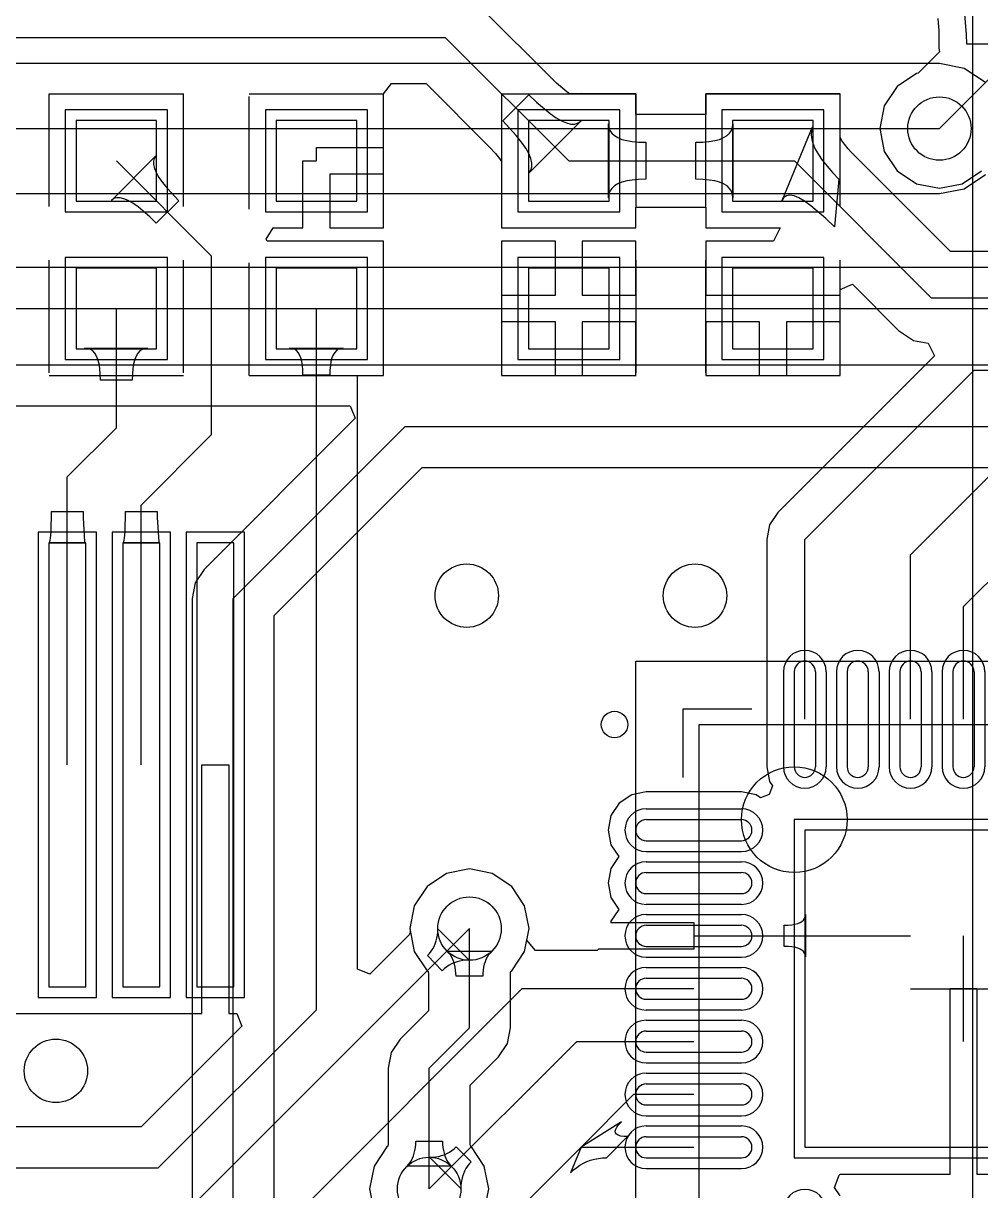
# Model space of a CAD drawing. Header units: millimetres. Extents: x 57.2 to 126.2, y 70.1 to 101.2.
# Drawn here: x 87.58 to 96.63, y 75.65 to 86.7 of the extents above; entities that cross this region are included whole.
import ezdxf

# ---------------------------------------------------------------- set-up
doc = ezdxf.new("R2010")
doc.units = ezdxf.units.MM
for name, color, linetype in [('BottomLayer', 5, 'Continuous'), ('BottomOverlay', 54, 'Continuous'), ('Mechanical13', 56, 'Continuous'), ('Mechanical15', 56, 'Continuous'), ('MultiLayer', 9, 'Continuous'), ('TopLayer', 1, 'Continuous'), ('TopOverlay', 2, 'Continuous'), ('TopPaste', 8, 'Continuous'), ('TopSolder', 216, 'Continuous')]:
    doc.layers.add(name, color=color, linetype=linetype)

# ---------------------------------------------------------------- blocks, each defined once
blk = doc.blocks.new('C0603_3')
at = {"layer": 'TopLayer'}
for p, q in [((-0.356, 0.559), (-0.356, -0.203)), ((0.406, 0.559), (-0.356, 0.559)), ((0.406, -0.203), (0.406, 0.559)), ((1.041, 0.559), (1.041, -0.203)), ((1.803, 0.559), (1.041, 0.559)), ((1.803, -0.203), (1.803, 0.559)), ((-0.356, -0.203), (0.406, -0.203)), ((1.041, -0.203), (1.803, -0.203))]:
    blk.add_line(p, q, dxfattribs=at)
at = {"layer": 'TopOverlay'}
for p, q in [((0.457, 0.813), (-0.61, 0.813)), ((-0.61, -0.457), (-0.61, 0.813)), ((2.032, 0.813), (0.965, 0.813)), ((2.057, -0.457), (2.057, 0.813)), ((0.457, -0.457), (-0.61, -0.457)), ((2.032, -0.457), (0.965, -0.457))]:
    blk.add_line(p, q, dxfattribs=at)
at = {"layer": 'TopPaste'}
for p, q in [((-0.356, 0.559), (-0.356, -0.203)), ((0.406, 0.559), (-0.356, 0.559)), ((0.406, -0.203), (0.406, 0.559)), ((1.041, 0.559), (1.041, -0.203)), ((1.803, 0.559), (1.041, 0.559)), ((1.803, -0.203), (1.803, 0.559)), ((-0.356, -0.203), (0.406, -0.203)), ((1.041, -0.203), (1.803, -0.203))]:
    blk.add_line(p, q, dxfattribs=at)
at = {"layer": 'TopSolder'}
for p, q in [((-0.457, 0.66), (-0.457, -0.305)), ((0.508, 0.66), (-0.457, 0.66)), ((0.508, -0.305), (0.508, 0.66)), ((0.94, 0.66), (0.94, -0.305)), ((1.905, 0.66), (0.94, 0.66)), ((1.905, -0.305), (1.905, 0.66)), ((-0.457, -0.305), (0.508, -0.305)), ((0.94, -0.305), (1.905, -0.305))]:
    blk.add_line(p, q, dxfattribs=at)
blk = doc.blocks.new('C0603_4')
at = {"layer": 'TopLayer'}
for p, q in [((-0.356, 0.559), (-0.356, -0.203)), ((0.406, 0.559), (-0.356, 0.559)), ((0.406, -0.203), (0.406, 0.559)), ((1.041, 0.559), (1.041, -0.203)), ((1.803, 0.559), (1.041, 0.559)), ((1.803, -0.203), (1.803, 0.559)), ((-0.356, -0.203), (0.406, -0.203)), ((1.041, -0.203), (1.803, -0.203))]:
    blk.add_line(p, q, dxfattribs=at)
at = {"layer": 'TopOverlay'}
for p, q in [((0.457, 0.813), (-0.61, 0.813)), ((-0.61, -0.457), (-0.61, 0.813)), ((2.032, 0.813), (0.965, 0.813)), ((2.057, -0.457), (2.057, 0.813)), ((0.457, -0.457), (-0.61, -0.457)), ((2.032, -0.457), (0.965, -0.457))]:
    blk.add_line(p, q, dxfattribs=at)
at = {"layer": 'TopPaste'}
for p, q in [((-0.356, 0.559), (-0.356, -0.203)), ((0.406, 0.559), (-0.356, 0.559)), ((0.406, -0.203), (0.406, 0.559)), ((1.041, 0.559), (1.041, -0.203)), ((1.803, 0.559), (1.041, 0.559)), ((1.803, -0.203), (1.803, 0.559)), ((-0.356, -0.203), (0.406, -0.203)), ((1.041, -0.203), (1.803, -0.203))]:
    blk.add_line(p, q, dxfattribs=at)
at = {"layer": 'TopSolder'}
for p, q in [((-0.457, 0.66), (-0.457, -0.305)), ((0.508, 0.66), (-0.457, 0.66)), ((0.508, -0.305), (0.508, 0.66)), ((0.94, 0.66), (0.94, -0.305)), ((1.905, 0.66), (0.94, 0.66)), ((1.905, -0.305), (1.905, 0.66)), ((-0.457, -0.305), (0.508, -0.305)), ((0.94, -0.305), (1.905, -0.305))]:
    blk.add_line(p, q, dxfattribs=at)
blk = doc.blocks.new('C0603_9')
at = {"layer": 'TopLayer'}
for p, q in [((-0.356, 0.559), (-0.356, -0.203)), ((0.406, 0.559), (-0.356, 0.559)), ((0.406, -0.203), (0.406, 0.559)), ((1.041, 0.559), (1.041, -0.203)), ((1.803, 0.559), (1.041, 0.559)), ((1.803, -0.203), (1.803, 0.559)), ((-0.356, -0.203), (0.406, -0.203)), ((1.041, -0.203), (1.803, -0.203))]:
    blk.add_line(p, q, dxfattribs=at)
at = {"layer": 'TopOverlay'}
for p, q in [((0.457, 0.813), (-0.61, 0.813)), ((-0.61, -0.457), (-0.61, 0.813)), ((2.032, 0.813), (0.965, 0.813)), ((2.057, -0.457), (2.057, 0.813)), ((0.457, -0.457), (-0.61, -0.457)), ((2.032, -0.457), (0.965, -0.457))]:
    blk.add_line(p, q, dxfattribs=at)
at = {"layer": 'TopPaste'}
for p, q in [((-0.356, 0.559), (-0.356, -0.203)), ((0.406, 0.559), (-0.356, 0.559)), ((0.406, -0.203), (0.406, 0.559)), ((1.041, 0.559), (1.041, -0.203)), ((1.803, 0.559), (1.041, 0.559)), ((1.803, -0.203), (1.803, 0.559)), ((-0.356, -0.203), (0.406, -0.203)), ((1.041, -0.203), (1.803, -0.203))]:
    blk.add_line(p, q, dxfattribs=at)
at = {"layer": 'TopSolder'}
for p, q in [((-0.457, 0.66), (-0.457, -0.305)), ((0.508, 0.66), (-0.457, 0.66)), ((0.508, -0.305), (0.508, 0.66)), ((0.94, 0.66), (0.94, -0.305)), ((1.905, 0.66), (0.94, 0.66)), ((1.905, -0.305), (1.905, 0.66)), ((-0.457, -0.305), (0.508, -0.305)), ((0.94, -0.305), (1.905, -0.305))]:
    blk.add_line(p, q, dxfattribs=at)
blk = doc.blocks.new('C0603_11')
at = {"layer": 'TopLayer'}
for p, q in [((-0.356, 0.559), (-0.356, -0.203)), ((0.406, 0.559), (-0.356, 0.559)), ((0.406, -0.203), (0.406, 0.559)), ((1.041, 0.559), (1.041, -0.203)), ((1.803, 0.559), (1.041, 0.559)), ((1.803, -0.203), (1.803, 0.559)), ((-0.356, -0.203), (0.406, -0.203)), ((1.041, -0.203), (1.803, -0.203))]:
    blk.add_line(p, q, dxfattribs=at)
at = {"layer": 'TopOverlay'}
for p, q in [((-0.61, 0.813), (0.457, 0.813)), ((-0.61, 0.813), (-0.61, -0.457)), ((0.965, 0.813), (2.032, 0.813)), ((2.057, 0.813), (2.057, -0.457)), ((-0.61, -0.457), (0.457, -0.457)), ((0.965, -0.457), (2.032, -0.457))]:
    blk.add_line(p, q, dxfattribs=at)
at = {"layer": 'TopPaste'}
for p, q in [((-0.356, 0.559), (-0.356, -0.203)), ((0.406, 0.559), (-0.356, 0.559)), ((0.406, -0.203), (0.406, 0.559)), ((1.041, 0.559), (1.041, -0.203)), ((1.803, 0.559), (1.041, 0.559)), ((1.803, -0.203), (1.803, 0.559)), ((-0.356, -0.203), (0.406, -0.203)), ((1.041, -0.203), (1.803, -0.203))]:
    blk.add_line(p, q, dxfattribs=at)
at = {"layer": 'TopSolder'}
for p, q in [((-0.457, 0.66), (-0.457, -0.305)), ((0.508, 0.66), (-0.457, 0.66)), ((0.508, -0.305), (0.508, 0.66)), ((0.94, 0.66), (0.94, -0.305)), ((1.905, 0.66), (0.94, 0.66)), ((1.905, -0.305), (1.905, 0.66)), ((-0.457, -0.305), (0.508, -0.305)), ((0.94, -0.305), (1.905, -0.305))]:
    blk.add_line(p, q, dxfattribs=at)
blk = doc.blocks.new('SSH1106_B_50')
at = {"layer": 'BottomOverlay'}
blk.add_line((2.762, -2.134), (2.762, -25.381), dxfattribs=at)
at = {"layer": 'TopLayer'}
for p, q in [((9.751, -5.23), (9.751, -9.43)), ((10.101, -5.23), (9.751, -5.23)), ((10.101, -9.43), (10.101, -5.23)), ((10.451, -5.23), (10.451, -9.43)), ((10.801, -5.23), (10.451, -5.23)), ((10.801, -9.43), (10.801, -5.23)), ((11.151, -5.23), (11.151, -9.43)), ((11.501, -5.23), (11.151, -5.23)), ((11.501, -9.43), (11.501, -5.23)), ((9.751, -9.43), (10.101, -9.43)), ((10.451, -9.43), (10.801, -9.43)), ((11.151, -9.43), (11.501, -9.43))]:
    blk.add_line(p, q, dxfattribs=at)
at = {"layer": 'TopPaste'}
for p, q in [((9.751, -5.23), (9.751, -9.43)), ((10.101, -5.23), (9.751, -5.23)), ((10.101, -9.43), (10.101, -5.23)), ((10.451, -5.23), (10.451, -9.43)), ((10.801, -5.23), (10.451, -5.23)), ((10.801, -9.43), (10.801, -5.23)), ((11.151, -5.23), (11.151, -9.43)), ((11.501, -5.23), (11.151, -5.23)), ((11.501, -9.43), (11.501, -5.23)), ((9.751, -9.43), (10.101, -9.43)), ((10.451, -9.43), (10.801, -9.43)), ((11.151, -9.43), (11.501, -9.43))]:
    blk.add_line(p, q, dxfattribs=at)
at = {"layer": 'TopSolder'}
for p, q in [((9.65, -5.128), (9.65, -9.531)), ((10.203, -5.128), (9.65, -5.128)), ((10.203, -9.531), (10.203, -5.128)), ((10.35, -5.128), (10.35, -9.531)), ((10.903, -5.128), (10.35, -5.128)), ((10.903, -9.531), (10.903, -5.128)), ((11.05, -5.128), (11.05, -9.531)), ((11.603, -5.128), (11.05, -5.128)), ((11.603, -9.531), (11.603, -5.128)), ((9.65, -9.531), (10.203, -9.531)), ((10.35, -9.531), (10.903, -9.531)), ((11.05, -9.531), (11.603, -9.531))]:
    blk.add_line(p, q, dxfattribs=at)
blk = doc.blocks.new('__2102_58')
at = {"layer": 'Mechanical13'}
for p, q in [((-2.5, 2.525), (2.5, 2.525)), ((-2.5, -2.475), (-2.5, 2.525)), ((2.5, -2.475), (2.5, 2.525)), ((-2.5, -2.475), (2.5, -2.475))]:
    blk.add_line(p, q, dxfattribs=at)
blk.add_circle((-1.6, 1.625), 0.5, dxfattribs=at)
at = {"layer": 'Mechanical15'}
for p, q in [((-3.1, 3.125), (3.1, 3.125)), ((-3.1, -3.075), (-3.1, 3.125)), ((3.1, -3.075), (3.1, 3.125)), ((0, -0.475), (0, 0.525)), ((-0.5, 0.025), (0.5, 0.025)), ((-3.1, -3.075), (3.1, -3.075))]:
    blk.add_line(p, q, dxfattribs=at)
at = {"layer": 'TopLayer'}
for p, q in [((-1.6, 3.025), (-1.6, 2.125)), ((-1.4, 3.025), (-1.4, 2.125)), ((-1.1, 3.025), (-1.1, 2.125)), ((-0.9, 3.025), (-0.9, 2.125)), ((-0.6, 3.025), (-0.6, 2.125)), ((-0.4, 3.025), (-0.4, 2.125)), ((-0.1, 3.025), (-0.1, 2.125)), ((0.1, 3.025), (0.1, 2.125)), ((0.4, 3.025), (0.4, 2.125)), ((0.6, 3.025), (0.6, 2.125)), ((0.9, 3.025), (0.9, 2.125)), ((1.1, 3.025), (1.1, 2.125)), ((1.4, 3.025), (1.4, 2.125)), ((1.6, 3.025), (1.6, 2.125)), ((-3, 1.625), (-2.1, 1.625)), ((2.1, 1.625), (3, 1.625)), ((-1.5, 1.525), (-1.5, -1.475)), ((1.5, 1.525), (-1.5, 1.525)), ((1.5, -1.475), (1.5, 1.525)), ((-3, 1.425), (-2.1, 1.425)), ((2.1, 1.425), (3, 1.425)), ((-3, 1.125), (-2.1, 1.125)), ((2.1, 1.125), (3, 1.125)), ((-3, 0.925), (-2.1, 0.925)), ((2.1, 0.925), (3, 0.925)), ((-3, 0.625), (-2.1, 0.625)), ((2.1, 0.625), (3, 0.625)), ((-3, 0.425), (-2.1, 0.425)), ((2.1, 0.425), (3, 0.425)), ((-3, 0.125), (-2.1, 0.125)), ((2.1, 0.125), (3, 0.125)), ((-3, -0.075), (-2.1, -0.075)), ((2.1, -0.075), (3, -0.075)), ((-3, -0.375), (-2.1, -0.375)), ((2.1, -0.375), (3, -0.375)), ((-3, -0.575), (-2.1, -0.575)), ((2.1, -0.575), (3, -0.575)), ((-3, -0.875), (-2.1, -0.875)), ((2.1, -0.875), (3, -0.875)), ((-3, -1.075), (-2.1, -1.075)), ((2.1, -1.075), (3, -1.075)), ((-3, -1.375), (-2.1, -1.375)), ((2.1, -1.375), (3, -1.375)), ((-1.5, -1.475), (1.5, -1.475)), ((-3, -1.575), (-2.1, -1.575)), ((2.1, -1.575), (3, -1.575)), ((-1.6, -2.075), (-1.6, -2.975)), ((-1.4, -2.075), (-1.4, -2.975))]:
    blk.add_line(p, q, dxfattribs=at)
for centre, start, end in [((-1.5, 3.025), 0, 180), ((-1, 3.025), 0, 180), ((-0.5, 3.025), 0, 180), ((0, 3.025), 0, 180), ((0.5, 3.025), 0, 180), ((1, 3.025), 0, 180), ((1.5, 3.025), 0, 180), ((-1.5, 2.125), 180, 0), ((-1, 2.125), 180, 0), ((-0.5, 2.125), 180, 0), ((0, 2.125), 180, 0), ((0.5, 2.125), 180, 0), ((1, 2.125), 180, 0), ((1.5, 2.125), 180, 0), ((-3, 1.525), 90, 270), ((-2.1, 1.525), 270, 90), ((2.1, 1.525), 90, 270), ((3, 1.525), 270, 90), ((-3, 1.025), 90, 270), ((-2.1, 1.025), 270, 90), ((2.1, 1.025), 90, 270), ((3, 1.025), 270, 90), ((-3, 0.525), 90, 270), ((-2.1, 0.525), 270, 90), ((2.1, 0.525), 90, 270), ((3, 0.525), 270, 90), ((-3, 0.025), 90, 270), ((-2.1, 0.025), 270, 90), ((2.1, 0.025), 90, 270), ((3, 0.025), 270, 90), ((-3, -0.475), 90, 270), ((-2.1, -0.475), 270, 90), ((2.1, -0.475), 90, 270), ((3, -0.475), 270, 90), ((-3, -0.975), 90, 270), ((-2.1, -0.975), 270, 90), ((2.1, -0.975), 90, 270), ((3, -0.975), 270, 90), ((-3, -1.475), 90, 270), ((-2.1, -1.475), 270, 90), ((2.1, -1.475), 90, 270), ((3, -1.475), 270, 90), ((-1.5, -2.075), 0, 180), ((-1.5, -2.975), 180, 0)]:
    blk.add_arc(centre, 0.1, start, end, dxfattribs=at)
at = {"layer": 'TopOverlay'}
for p, q in [((-2.65, 2.675), (-2, 2.675)), ((-2.65, 2.025), (-2.65, 2.675)), ((2, 2.675), (2.65, 2.675)), ((2.65, 2.025), (2.65, 2.675)), ((-2.65, -2.625), (-2.65, -1.975)), ((2.65, -2.625), (2.65, -1.975)), ((-2.65, -2.625), (-2, -2.625)), ((2, -2.625), (2.65, -2.625))]:
    blk.add_line(p, q, dxfattribs=at)
blk.add_circle((-3.3, 2.525), 0.125, dxfattribs=at)
at = {"layer": 'TopPaste'}
for p, q in [((-1.6, 3.025), (-1.6, 2.125)), ((-1.4, 3.025), (-1.4, 2.125)), ((-1.1, 3.025), (-1.1, 2.125)), ((-0.9, 3.025), (-0.9, 2.125)), ((-0.6, 3.025), (-0.6, 2.125)), ((-0.4, 3.025), (-0.4, 2.125)), ((-0.1, 3.025), (-0.1, 2.125)), ((0.1, 3.025), (0.1, 2.125)), ((0.4, 3.025), (0.4, 2.125)), ((0.6, 3.025), (0.6, 2.125)), ((0.9, 3.025), (0.9, 2.125)), ((1.1, 3.025), (1.1, 2.125)), ((1.4, 3.025), (1.4, 2.125)), ((1.6, 3.025), (1.6, 2.125)), ((-3, 1.625), (-2.1, 1.625)), ((2.1, 1.625), (3, 1.625)), ((-1.5, 1.525), (-1.5, -1.475)), ((1.5, 1.525), (-1.5, 1.525)), ((1.5, -1.475), (1.5, 1.525)), ((-3, 1.425), (-2.1, 1.425)), ((2.1, 1.425), (3, 1.425)), ((-3, 1.125), (-2.1, 1.125)), ((2.1, 1.125), (3, 1.125)), ((-3, 0.925), (-2.1, 0.925)), ((2.1, 0.925), (3, 0.925)), ((-3, 0.625), (-2.1, 0.625)), ((2.1, 0.625), (3, 0.625)), ((-3, 0.425), (-2.1, 0.425)), ((2.1, 0.425), (3, 0.425)), ((-3, 0.125), (-2.1, 0.125)), ((2.1, 0.125), (3, 0.125)), ((-3, -0.075), (-2.1, -0.075)), ((2.1, -0.075), (3, -0.075)), ((-3, -0.375), (-2.1, -0.375)), ((2.1, -0.375), (3, -0.375)), ((-3, -0.575), (-2.1, -0.575)), ((2.1, -0.575), (3, -0.575)), ((-3, -0.875), (-2.1, -0.875)), ((2.1, -0.875), (3, -0.875)), ((-3, -1.075), (-2.1, -1.075)), ((2.1, -1.075), (3, -1.075)), ((-3, -1.375), (-2.1, -1.375)), ((2.1, -1.375), (3, -1.375)), ((-1.5, -1.475), (1.5, -1.475)), ((-3, -1.575), (-2.1, -1.575)), ((2.1, -1.575), (3, -1.575)), ((-1.6, -2.075), (-1.6, -2.975)), ((-1.4, -2.075), (-1.4, -2.975))]:
    blk.add_line(p, q, dxfattribs=at)
for centre, start, end in [((-1.5, 3.025), 0, 180), ((-1, 3.025), 0, 180), ((-0.5, 3.025), 0, 180), ((0, 3.025), 0, 180), ((0.5, 3.025), 0, 180), ((1, 3.025), 0, 180), ((1.5, 3.025), 0, 180), ((-1.5, 2.125), 180, 0), ((-1, 2.125), 180, 0), ((-0.5, 2.125), 180, 0), ((0, 2.125), 180, 0), ((0.5, 2.125), 180, 0), ((1, 2.125), 180, 0), ((1.5, 2.125), 180, 0), ((-3, 1.525), 90, 270), ((-2.1, 1.525), 270, 90), ((2.1, 1.525), 90, 270), ((3, 1.525), 270, 90), ((-3, 1.025), 90, 270), ((-2.1, 1.025), 270, 90), ((2.1, 1.025), 90, 270), ((3, 1.025), 270, 90), ((-3, 0.525), 90, 270), ((-2.1, 0.525), 270, 90), ((2.1, 0.525), 90, 270), ((3, 0.525), 270, 90), ((-3, 0.025), 90, 270), ((-2.1, 0.025), 270, 90), ((2.1, 0.025), 90, 270), ((3, 0.025), 270, 90), ((-3, -0.475), 90, 270), ((-2.1, -0.475), 270, 90), ((2.1, -0.475), 90, 270), ((3, -0.475), 270, 90), ((-3, -0.975), 90, 270), ((-2.1, -0.975), 270, 90), ((2.1, -0.975), 90, 270), ((3, -0.975), 270, 90), ((-3, -1.475), 90, 270), ((-2.1, -1.475), 270, 90), ((2.1, -1.475), 90, 270), ((3, -1.475), 270, 90), ((-1.5, -2.075), 0, 180), ((-1.5, -2.975), 180, 0)]:
    blk.add_arc(centre, 0.1, start, end, dxfattribs=at)
at = {"layer": 'TopSolder'}
for p, q in [((-1.702, 3.025), (-1.702, 2.125)), ((-1.298, 3.025), (-1.298, 2.125)), ((-1.202, 3.025), (-1.202, 2.125)), ((-0.798, 3.025), (-0.798, 2.125)), ((-0.702, 3.025), (-0.702, 2.125)), ((-0.298, 3.025), (-0.298, 2.125)), ((-0.202, 3.025), (-0.202, 2.125)), ((0.202, 3.025), (0.202, 2.125)), ((0.298, 3.025), (0.298, 2.125)), ((0.702, 3.025), (0.702, 2.125)), ((0.798, 3.025), (0.798, 2.125)), ((1.202, 3.025), (1.202, 2.125)), ((1.298, 3.025), (1.298, 2.125)), ((1.702, 3.025), (1.702, 2.125)), ((-3, 1.727), (-2.1, 1.727)), ((2.1, 1.727), (3, 1.727)), ((-1.602, 1.627), (-1.602, -1.576)), ((1.602, 1.627), (-1.602, 1.627)), ((1.602, -1.576), (1.602, 1.627)), ((-3, 1.324), (-2.1, 1.324)), ((-3, 1.227), (-2.1, 1.227)), ((2.1, 1.324), (3, 1.324)), ((2.1, 1.227), (3, 1.227)), ((-3, 0.824), (-2.1, 0.824)), ((2.1, 0.824), (3, 0.824)), ((-3, 0.727), (-2.1, 0.727)), ((2.1, 0.727), (3, 0.727)), ((-3, 0.324), (-2.1, 0.324)), ((-3, 0.227), (-2.1, 0.227)), ((2.1, 0.324), (3, 0.324)), ((2.1, 0.227), (3, 0.227)), ((-3, -0.176), (-2.1, -0.176)), ((2.1, -0.176), (3, -0.176)), ((-3, -0.273), (-2.1, -0.273)), ((2.1, -0.273), (3, -0.273)), ((-3, -0.676), (-2.1, -0.676)), ((-3, -0.773), (-2.1, -0.773)), ((2.1, -0.676), (3, -0.676)), ((2.1, -0.773), (3, -0.773)), ((-3, -1.176), (-2.1, -1.176)), ((2.1, -1.176), (3, -1.176)), ((-3, -1.273), (-2.1, -1.273)), ((2.1, -1.273), (3, -1.273)), ((-1.602, -1.576), (1.602, -1.576)), ((-3, -1.676), (-2.1, -1.676)), ((2.1, -1.676), (3, -1.676)), ((-1.702, -2.075), (-1.702, -2.975)), ((-1.298, -2.075), (-1.298, -2.975))]:
    blk.add_line(p, q, dxfattribs=at)
for centre, start, end in [((-1.5, 3.025), 0, 180), ((-1, 3.025), 0, 180), ((-0.5, 3.025), 0, 180), ((0, 3.025), 0, 180), ((0.5, 3.025), 0, 180), ((1, 3.025), 0, 180), ((1.5, 3.025), 0, 180), ((-1.5, 2.125), 180, 0), ((-1, 2.125), 180, 0), ((-0.5, 2.125), 180, 0), ((0, 2.125), 180, 0), ((0.5, 2.125), 180, 0), ((1, 2.125), 180, 0), ((1.5, 2.125), 180, 0), ((-3, 1.525), 90, 270), ((-2.1, 1.525), 270, 90), ((2.1, 1.525), 90, 270), ((3, 1.525), 270, 90), ((-3, 1.025), 90, 270), ((-2.1, 1.025), 270, 90), ((2.1, 1.025), 90, 270), ((3, 1.025), 270, 90), ((-3, 0.525), 90, 270), ((-2.1, 0.525), 270, 90), ((2.1, 0.525), 90, 270), ((3, 0.525), 270, 90), ((-3, 0.025), 90, 270), ((-2.1, 0.025), 270, 90), ((2.1, 0.025), 90, 270), ((3, 0.025), 270, 90), ((-3, -0.475), 90, 270), ((-2.1, -0.475), 270, 90), ((2.1, -0.475), 90, 270), ((3, -0.475), 270, 90), ((-3, -0.975), 90, 270), ((-2.1, -0.975), 270, 90), ((2.1, -0.975), 90, 270), ((3, -0.975), 270, 90), ((-3, -1.475), 90, 270), ((-2.1, -1.475), 270, 90), ((2.1, -1.475), 90, 270), ((3, -1.475), 270, 90), ((-1.5, -2.075), 0, 180), ((-1.5, -2.975), 180, 0)]:
    blk.add_arc(centre, 0.202, start, end, dxfattribs=at)

msp = doc.modelspace()

# ---------------------------------------------------------------- linework, layer by layer
at = {"layer": 'BottomLayer'}
for p, q in [((96.241, 86.315), (86.488, 86.315)), ((96.476, 86.269), (96.241, 86.315)), ((96.676, 86.135), (96.476, 86.269)), ((86.233, 85.7), (96.241, 85.7)), ((96.476, 85.131), (96.676, 85.264)), ((86.233, 85.084), (96.241, 85.084)), ((96.241, 85.084), (96.476, 85.131)), ((98.155, 84.386), (81.458, 84.386)), ((81.458, 83.998), (103.911, 83.998)), ((82.499, 83.464), (104.096, 83.464)), ((82.66, 83.076), (90.666, 83.076)), ((90.666, 83.076), (90.715, 82.959)), ((90.715, 82.959), (89.286, 81.529)), ((89.56, 81.255), (91.186, 82.88)), ((91.186, 82.88), (104.394, 82.88)), ((89.949, 81.094), (91.347, 82.492)), ((91.347, 82.492), (98.039, 82.492)), ((89.286, 81.529), (89.202, 81.403)), ((89.202, 81.403), (89.172, 81.255)), ((89.172, 81.255), (89.172, 74.576)), ((89.56, 72.212), (89.56, 81.255)), ((89.949, 72.886), (89.949, 81.094)), ((91.579, 78.652), (91.396, 78.53)), ((91.796, 78.695), (91.579, 78.652)), ((92.012, 78.652), (91.796, 78.695)), ((92.195, 78.53), (92.012, 78.652)), ((91.396, 78.53), (91.274, 78.347)), ((92.317, 78.347), (92.195, 78.53)), ((91.274, 78.347), (91.231, 78.13)), ((92.36, 78.13), (92.317, 78.347)), ((91.231, 78.13), (91.274, 77.914)), ((91.796, 77.191), (91.796, 78.13)), ((92.317, 77.914), (92.36, 78.13)), ((91.274, 77.914), (91.396, 77.731)), ((91.601, 77.899), (91.586, 77.916)), ((91.586, 77.916), (92.006, 77.916)), ((91.615, 77.881), (91.601, 77.899)), ((91.628, 77.861), (91.615, 77.881)), ((91.976, 77.881), (91.963, 77.861)), ((91.99, 77.899), (91.976, 77.881)), ((92.006, 77.916), (91.99, 77.899)), ((92.195, 77.731), (92.317, 77.914)), ((91.639, 77.839), (91.628, 77.861)), ((91.648, 77.816), (91.639, 77.839)), ((91.655, 77.792), (91.648, 77.816)), ((91.661, 77.766), (91.655, 77.792)), ((91.665, 77.738), (91.661, 77.766)), ((91.93, 77.766), (91.926, 77.738)), ((91.936, 77.792), (91.93, 77.766)), ((91.943, 77.816), (91.936, 77.792)), ((91.952, 77.839), (91.943, 77.816)), ((91.963, 77.861), (91.952, 77.839)), ((91.396, 77.731), (91.405, 77.725)), ((91.405, 77.725), (91.406, 77.718)), ((91.406, 77.718), (91.407, 77.713)), ((91.407, 77.713), (91.407, 77.352)), ((91.668, 77.709), (91.665, 77.738)), ((91.669, 77.679), (91.668, 77.709)), ((91.923, 77.679), (91.669, 77.679)), ((91.926, 77.738), (91.923, 77.709)), ((91.923, 77.709), (91.923, 77.679)), ((92.184, 77.713), (92.185, 77.718)), ((92.184, 77.191), (92.184, 77.713)), ((92.185, 77.718), (92.186, 77.725)), ((92.186, 77.725), (92.195, 77.731)), ((91.407, 77.352), (91.14, 77.084)), ((91.415, 76.81), (91.796, 77.191)), ((92.154, 77.042), (92.184, 77.191)), ((91.14, 77.084), (91.056, 76.958)), ((92.07, 76.916), (92.154, 77.042)), ((91.056, 76.958), (91.026, 76.81)), ((91.803, 76.649), (92.07, 76.916)), ((91.026, 76.81), (91.026, 76.084)), ((91.415, 75.667), (91.415, 76.81)), ((91.803, 76.084), (91.803, 76.649)), ((91.287, 76.088), (91.288, 76.118)), ((91.288, 76.118), (91.542, 76.118)), ((91.542, 76.118), (91.542, 76.088)), ((91.015, 76.066), (90.893, 75.883)), ((91.024, 76.072), (91.015, 76.066)), ((91.025, 76.079), (91.024, 76.072)), ((91.026, 76.084), (91.025, 76.079)), ((91.267, 75.981), (91.274, 76.005)), ((91.274, 76.005), (91.28, 76.031)), ((91.28, 76.031), (91.284, 76.059)), ((91.284, 76.059), (91.287, 76.088)), ((91.542, 76.088), (91.545, 76.059)), ((91.545, 76.059), (91.549, 76.031)), ((91.549, 76.031), (91.555, 76.005)), ((91.555, 76.005), (91.562, 75.981)), ((91.804, 76.079), (91.803, 76.084)), ((91.805, 76.072), (91.804, 76.079)), ((91.814, 76.066), (91.805, 76.072)), ((91.936, 75.883), (91.814, 76.066)), ((90.893, 75.883), (90.85, 75.667)), ((91.205, 75.881), (91.22, 75.898)), ((91.625, 75.881), (91.205, 75.881)), ((91.22, 75.898), (91.234, 75.916)), ((91.234, 75.916), (91.247, 75.936)), ((91.247, 75.936), (91.258, 75.958)), ((91.258, 75.958), (91.267, 75.981)), ((91.562, 75.981), (91.571, 75.958)), ((91.571, 75.958), (91.582, 75.936)), ((91.582, 75.936), (91.595, 75.916)), ((91.595, 75.916), (91.609, 75.898)), ((91.609, 75.898), (91.625, 75.881)), ((91.979, 75.667), (91.936, 75.883)), ((90.85, 75.667), (90.893, 75.45)), ((91.936, 75.45), (91.979, 75.667))]:
    msp.add_line(p, q, dxfattribs=at)
for centre in [(96.241, 85.7), (91.77, 81.28), (93.929, 81.28), (91.796, 78.13), (87.884, 76.784), (91.415, 75.667)]:
    msp.add_circle(centre, 0.3, dxfattribs=at)
at = {"layer": 'MultiLayer'}
for centre in [(96.241, 85.7), (91.77, 81.28), (93.929, 81.28), (91.796, 78.13), (87.884, 76.784), (91.415, 75.667)]:
    msp.add_circle(centre, 0.3, dxfattribs=at)
at = {"layer": 'TopLayer'}
for p, q in [((92.62, 86.129), (91.876, 86.872)), ((96.497, 86.593), (96.478, 86.818)), ((96.225, 86.741), (96.235, 86.624)), ((96.235, 86.624), (96.235, 86.462)), ((96.499, 86.498), (96.497, 86.593)), ((85.782, 86.563), (91.567, 86.563)), ((91.567, 86.563), (92.735, 85.395)), ((96.999, 86.498), (96.499, 86.498)), ((96.242, 86.427), (96.039, 86.224)), ((96.235, 86.462), (96.242, 86.427)), ((96.024, 86.221), (95.841, 86.099)), ((96.039, 86.224), (96.024, 86.221)), ((96.241, 85.7), (96.772, 86.231)), ((90.983, 86.03), (91.058, 86.126)), ((91.058, 86.126), (91.386, 86.126)), ((91.386, 86.126), (91.986, 85.525)), ((92.716, 86.048), (92.62, 86.129)), ((92.742, 86.03), (92.716, 86.048)), ((95.841, 86.099), (95.719, 85.916)), ((90.983, 85.999), (90.983, 86.03)), ((90.983, 85.522), (90.983, 85.999)), ((92.11, 85.773), (92.357, 86.02)), ((92.357, 86.02), (92.429, 85.951)), ((92.429, 85.951), (92.558, 85.842)), ((92.843, 86.03), (92.742, 86.03)), ((92.852, 86.032), (92.843, 86.03)), ((92.862, 86.03), (92.852, 86.032)), ((93.37, 86.03), (92.862, 86.03)), ((93.37, 85.834), (93.37, 86.03)), ((95.301, 86.03), (94.031, 86.03)), ((94.031, 86.03), (94.031, 85.834)), ((95.301, 85.619), (95.301, 86.03)), ((92.558, 85.842), (92.615, 85.802)), ((93.388, 85.832), (93.37, 85.834)), ((94.012, 85.832), (93.388, 85.832)), ((94.031, 85.834), (94.012, 85.832)), ((95.719, 85.916), (95.676, 85.7)), ((92.239, 85.634), (92.11, 85.773)), ((92.852, 85.773), (92.357, 85.278)), ((92.615, 85.802), (92.667, 85.773)), ((92.667, 85.773), (92.714, 85.753)), ((92.714, 85.753), (92.756, 85.743)), ((92.756, 85.743), (92.793, 85.743)), ((92.793, 85.743), (92.825, 85.753)), ((92.825, 85.753), (92.852, 85.773)), ((93.11, 85.045), (93.11, 85.745)), ((93.11, 85.745), (93.114, 85.712)), ((93.114, 85.712), (93.124, 85.682)), ((94.274, 85.682), (94.284, 85.712)), ((94.284, 85.712), (94.288, 85.745)), ((94.288, 85.745), (94.288, 85.045)), ((94.752, 85.02), (95.041, 85.715)), ((95.041, 85.715), (95.03, 85.679)), ((92.288, 85.572), (92.239, 85.634)), ((93.124, 85.682), (93.142, 85.656)), ((93.142, 85.656), (93.167, 85.633)), ((93.167, 85.633), (93.199, 85.614)), ((93.199, 85.614), (93.237, 85.598)), ((94.162, 85.598), (94.2, 85.614)), ((94.2, 85.614), (94.232, 85.633)), ((94.232, 85.633), (94.256, 85.656)), ((94.256, 85.656), (94.274, 85.682)), ((95.03, 85.679), (95.028, 85.64)), ((95.028, 85.64), (95.033, 85.598)), ((95.316, 85.591), (95.301, 85.619)), ((95.676, 85.7), (95.719, 85.483)), ((90.348, 85.395), (90.348, 85.522)), ((90.348, 85.522), (90.983, 85.522)), ((91.986, 85.525), (92.042, 85.465)), ((92.328, 85.515), (92.288, 85.572)), ((92.357, 85.463), (92.328, 85.515)), ((93.237, 85.598), (93.283, 85.586)), ((93.283, 85.586), (93.336, 85.577)), ((93.336, 85.577), (93.396, 85.572)), ((93.396, 85.572), (93.463, 85.57)), ((93.463, 85.57), (93.463, 85.22)), ((93.938, 85.57), (94.004, 85.572)), ((93.938, 85.22), (93.938, 85.57)), ((94.004, 85.572), (94.064, 85.577)), ((94.064, 85.577), (94.116, 85.586)), ((94.116, 85.586), (94.162, 85.598)), ((95.033, 85.598), (95.046, 85.553)), ((95.046, 85.553), (95.067, 85.505)), ((95.067, 85.505), (95.096, 85.454)), ((95.342, 85.553), (95.316, 85.591)), ((95.377, 85.509), (95.342, 85.553)), ((95.403, 85.48), (95.377, 85.509)), ((88.409, 85.02), (88.83, 85.441)), ((88.456, 85.395), (89.357, 84.493)), ((88.814, 85.418), (88.806, 85.391)), ((88.806, 85.391), (88.806, 85.359)), ((88.83, 85.441), (88.814, 85.418)), ((90.221, 84.76), (90.221, 85.395)), ((90.221, 85.395), (90.348, 85.395)), ((92.042, 85.465), (92.08, 85.417)), ((92.08, 85.417), (92.1, 85.389)), ((92.1, 85.389), (92.1, 85.287)), ((92.377, 85.416), (92.357, 85.463)), ((92.387, 85.374), (92.377, 85.416)), ((92.735, 85.395), (92.735, 85.395)), ((92.735, 85.395), (94.666, 85.395)), ((94.666, 85.395), (94.869, 85.395)), ((94.869, 85.395), (96.164, 84.099)), ((95.096, 85.454), (95.133, 85.4)), ((95.133, 85.4), (95.178, 85.343)), ((96.346, 84.537), (95.403, 85.48)), ((95.719, 85.483), (95.841, 85.3)), ((88.806, 85.359), (88.815, 85.323)), ((88.815, 85.323), (88.832, 85.283)), ((88.832, 85.283), (88.858, 85.238)), ((90.983, 85.268), (90.475, 85.268)), ((90.475, 85.268), (90.475, 84.76)), ((90.983, 84.76), (90.983, 85.268)), ((92.1, 85.287), (92.098, 85.278)), ((92.098, 85.278), (92.1, 85.268)), ((92.1, 85.268), (92.1, 84.76)), ((92.357, 85.278), (92.377, 85.305)), ((92.377, 85.305), (92.387, 85.337)), ((92.387, 85.337), (92.387, 85.374)), ((95.178, 85.343), (95.231, 85.283)), ((95.231, 85.283), (95.291, 85.22)), ((95.841, 85.3), (96.024, 85.178)), ((96.457, 85.178), (96.64, 85.3)), ((88.858, 85.238), (88.892, 85.189)), ((88.892, 85.189), (88.935, 85.136)), ((93.167, 85.157), (93.142, 85.134)), ((93.199, 85.176), (93.167, 85.157)), ((93.237, 85.192), (93.199, 85.176)), ((93.283, 85.204), (93.237, 85.192)), ((93.336, 85.213), (93.283, 85.204)), ((93.396, 85.218), (93.336, 85.213)), ((93.463, 85.22), (93.396, 85.218)), ((94.004, 85.218), (93.938, 85.22)), ((94.064, 85.213), (94.004, 85.218)), ((94.116, 85.204), (94.064, 85.213)), ((94.162, 85.192), (94.116, 85.204)), ((94.2, 85.176), (94.162, 85.192)), ((94.232, 85.157), (94.2, 85.176)), ((94.256, 85.134), (94.232, 85.157)), ((95.291, 85.22), (95.247, 84.769)), ((96.024, 85.178), (96.241, 85.135)), ((96.241, 85.135), (96.457, 85.178)), ((88.935, 85.136), (89.046, 85.017)), ((93.114, 85.078), (93.11, 85.045)), ((93.124, 85.108), (93.114, 85.078)), ((93.142, 85.134), (93.124, 85.108)), ((94.274, 85.108), (94.256, 85.134)), ((94.284, 85.078), (94.274, 85.108)), ((94.288, 85.045), (94.284, 85.078)), ((94.77, 85.048), (94.752, 85.02)), ((94.795, 85.065), (94.77, 85.048)), ((94.827, 85.07), (94.795, 85.065)), ((94.866, 85.063), (94.827, 85.07)), ((94.912, 85.044), (94.866, 85.063)), ((88.432, 85.037), (88.409, 85.02)), ((88.46, 85.045), (88.432, 85.037)), ((88.491, 85.044), (88.46, 85.045)), ((88.527, 85.036), (88.491, 85.044)), ((88.568, 85.018), (88.527, 85.036)), ((88.612, 84.993), (88.568, 85.018)), ((88.661, 84.958), (88.612, 84.993)), ((88.772, 84.864), (88.661, 84.958)), ((89.046, 85.017), (88.833, 84.805)), ((93.37, 84.956), (93.388, 84.957)), ((93.37, 84.76), (93.37, 84.956)), ((93.388, 84.957), (94.012, 84.957)), ((94.012, 84.957), (94.031, 84.956)), ((94.031, 84.956), (94.031, 84.76)), ((94.965, 85.013), (94.912, 85.044)), ((95.025, 84.97), (94.965, 85.013)), ((95.166, 84.848), (95.025, 84.97)), ((88.833, 84.805), (88.772, 84.864)), ((95.247, 84.769), (95.166, 84.848)), ((89.873, 84.652), (89.939, 84.76)), ((89.939, 84.76), (90.221, 84.76)), ((90.475, 84.76), (90.983, 84.76)), ((92.1, 84.76), (93.37, 84.76)), ((94.031, 84.76), (94.736, 84.76)), ((94.736, 84.76), (94.67, 84.633)), ((94.736, 84.76), (94.736, 84.76)), ((89.882, 84.633), (89.873, 84.652)), ((90.983, 84.633), (89.882, 84.633)), ((90.983, 83.363), (90.983, 84.633)), ((92.608, 84.633), (92.1, 84.633)), ((92.1, 84.633), (92.1, 84.125)), ((92.608, 84.125), (92.608, 84.633)), ((93.37, 84.633), (92.862, 84.633)), ((92.862, 84.633), (92.862, 84.125)), ((93.37, 84.125), (93.37, 84.633)), ((94.67, 84.633), (94.031, 84.633)), ((94.031, 84.633), (94.031, 84.125)), ((102.511, 84.537), (96.346, 84.537)), ((89.357, 82.804), (89.357, 84.493)), ((95.301, 84.178), (95.418, 84.227)), ((95.301, 84.125), (95.301, 84.178)), ((95.418, 84.227), (95.855, 83.79)), ((92.1, 84.125), (92.608, 84.125)), ((92.862, 84.125), (93.37, 84.125)), ((94.031, 84.125), (94.666, 84.125)), ((94.666, 84.125), (95.301, 84.125)), ((96.164, 84.099), (102.692, 84.099)), ((88.456, 82.867), (88.456, 83.998)), ((90.348, 77.363), (90.348, 83.998)), ((92.608, 83.871), (92.1, 83.871)), ((92.1, 83.871), (92.1, 83.363)), ((92.608, 83.363), (92.608, 83.871)), ((93.37, 83.871), (92.862, 83.871)), ((92.862, 83.871), (92.862, 83.363)), ((93.37, 83.363), (93.37, 83.871)), ((94.539, 83.871), (94.031, 83.871)), ((94.031, 83.871), (94.031, 83.363)), ((94.539, 83.363), (94.539, 83.871)), ((95.301, 83.871), (94.793, 83.871)), ((94.793, 83.871), (94.793, 83.363)), ((95.301, 83.363), (95.301, 83.871)), ((95.855, 83.79), (95.997, 83.695)), ((88.184, 83.62), (88.156, 83.623)), ((88.156, 83.623), (88.755, 83.623)), ((88.21, 83.611), (88.184, 83.62)), ((88.232, 83.596), (88.21, 83.611)), ((88.701, 83.611), (88.679, 83.596)), ((88.727, 83.62), (88.701, 83.611)), ((88.755, 83.623), (88.727, 83.62)), ((90.118, 83.62), (90.094, 83.623)), ((90.094, 83.623), (90.602, 83.623)), ((90.14, 83.613), (90.118, 83.62)), ((90.159, 83.6), (90.14, 83.613)), ((90.556, 83.613), (90.537, 83.6)), ((90.578, 83.62), (90.556, 83.613)), ((90.602, 83.623), (90.578, 83.62)), ((95.997, 83.695), (96.135, 83.668)), ((96.135, 83.668), (96.195, 83.549)), ((88.251, 83.574), (88.232, 83.596)), ((88.268, 83.547), (88.251, 83.574)), ((88.281, 83.514), (88.268, 83.547)), ((88.292, 83.474), (88.281, 83.514)), ((88.63, 83.514), (88.619, 83.474)), ((88.643, 83.547), (88.63, 83.514)), ((88.66, 83.574), (88.643, 83.547)), ((88.679, 83.596), (88.66, 83.574)), ((90.175, 83.582), (90.159, 83.6)), ((90.189, 83.559), (90.175, 83.582)), ((90.2, 83.53), (90.189, 83.559)), ((90.209, 83.497), (90.2, 83.53)), ((90.495, 83.53), (90.486, 83.497)), ((90.507, 83.559), (90.495, 83.53)), ((90.521, 83.582), (90.507, 83.559)), ((90.537, 83.6), (90.521, 83.582)), ((96.195, 83.549), (94.713, 82.066)), ((88.3, 83.429), (88.292, 83.474)), ((88.304, 83.377), (88.3, 83.429)), ((88.611, 83.429), (88.607, 83.377)), ((88.619, 83.474), (88.611, 83.429)), ((90.216, 83.458), (90.209, 83.497)), ((90.22, 83.415), (90.216, 83.458)), ((90.221, 83.366), (90.22, 83.415)), ((90.476, 83.415), (90.475, 83.366)), ((90.48, 83.458), (90.476, 83.415)), ((90.486, 83.497), (90.48, 83.458)), ((94.968, 81.811), (96.571, 83.414)), ((96.571, 83.414), (111.582, 83.414)), ((88.306, 83.32), (88.304, 83.377)), ((88.605, 83.32), (88.306, 83.32)), ((88.607, 83.377), (88.605, 83.32)), ((90.475, 83.366), (90.221, 83.366)), ((90.736, 77.747), (90.736, 83.363)), ((90.736, 83.363), (90.983, 83.363)), ((92.1, 83.363), (92.608, 83.363)), ((92.862, 83.363), (93.37, 83.363)), ((94.031, 83.363), (94.539, 83.363)), ((94.793, 83.363), (95.301, 83.363)), ((87.992, 82.404), (88.456, 82.867)), ((88.692, 82.138), (89.357, 82.804)), ((95.968, 81.668), (97.104, 82.804)), ((87.992, 79.68), (87.992, 82.404)), ((96.468, 81.177), (97.612, 82.321)), ((87.838, 81.885), (87.842, 82.077)), ((87.842, 82.077), (88.142, 82.077)), ((88.142, 82.077), (88.142, 82.02)), ((88.538, 81.885), (88.542, 82.077)), ((88.542, 82.077), (88.842, 82.077)), ((88.692, 79.68), (88.692, 82.138)), ((88.842, 82.077), (88.842, 82.02)), ((94.713, 82.066), (94.634, 81.949)), ((88.142, 82.02), (88.156, 81.789)), ((88.842, 82.02), (88.856, 81.789)), ((87.834, 81.825), (87.838, 81.885)), ((88.534, 81.825), (88.538, 81.885)), ((94.634, 81.949), (94.607, 81.811)), ((87.82, 81.777), (87.824, 81.78)), ((88.164, 81.777), (87.82, 81.777)), ((87.824, 81.78), (87.828, 81.789)), ((87.828, 81.789), (87.831, 81.804)), ((87.831, 81.804), (87.834, 81.825)), ((88.156, 81.789), (88.159, 81.78)), ((88.159, 81.78), (88.164, 81.777)), ((88.52, 81.777), (88.524, 81.78)), ((88.864, 81.777), (88.52, 81.777)), ((88.524, 81.78), (88.528, 81.789)), ((88.528, 81.789), (88.531, 81.804)), ((88.531, 81.804), (88.534, 81.825)), ((88.856, 81.789), (88.859, 81.78)), ((88.859, 81.78), (88.864, 81.777)), ((94.607, 81.811), (94.607, 80.562)), ((94.968, 80.112), (94.968, 81.811)), ((95.968, 80.112), (95.968, 81.668)), ((96.468, 80.112), (96.468, 81.177)), ((94.607, 80.562), (94.607, 79.662)), ((89.265, 77.326), (89.265, 79.68)), ((89.265, 79.68), (89.519, 79.68)), ((89.519, 79.68), (89.519, 77.326)), ((94.607, 79.662), (94.634, 79.523)), ((93.468, 79.423), (93.33, 79.395)), ((94.368, 79.423), (93.468, 79.423)), ((94.506, 79.395), (94.368, 79.423)), ((94.663, 79.481), (94.63, 79.4)), ((94.634, 79.523), (94.663, 79.481)), ((93.213, 79.317), (93.134, 79.2)), ((93.33, 79.395), (93.213, 79.317)), ((94.549, 79.367), (94.506, 79.395)), ((94.63, 79.4), (94.549, 79.367)), ((93.134, 79.2), (93.107, 79.062)), ((93.107, 79.062), (93.134, 78.923)), ((93.134, 78.923), (93.209, 78.812)), ((93.209, 78.812), (93.134, 78.7)), ((91.579, 78.652), (91.396, 78.53)), ((91.796, 78.695), (91.579, 78.652)), ((92.012, 78.652), (91.796, 78.695)), ((92.195, 78.53), (92.012, 78.652)), ((93.134, 78.7), (93.107, 78.562)), ((91.396, 78.53), (91.274, 78.347)), ((92.317, 78.347), (92.195, 78.53)), ((93.107, 78.562), (93.134, 78.423)), ((93.134, 78.423), (93.209, 78.312)), ((91.274, 78.347), (91.231, 78.13)), ((92.36, 78.13), (92.317, 78.347)), ((93.209, 78.312), (93.134, 78.2)), ((93.134, 78.2), (93.132, 78.189)), ((94.941, 78.198), (94.956, 78.211)), ((94.956, 78.211), (94.966, 78.226)), ((94.966, 78.226), (94.972, 78.243)), ((94.972, 78.243), (94.974, 78.262)), ((94.974, 78.262), (94.974, 77.862)), ((89.049, 75.384), (91.796, 78.13)), ((91.231, 78.13), (91.236, 78.106)), ((91.234, 78.093), (91.232, 78.086)), ((91.235, 78.102), (91.234, 78.093)), ((91.236, 78.106), (91.235, 78.102)), ((91.492, 78.068), (91.495, 78.097)), ((91.495, 78.097), (91.496, 78.127)), ((91.496, 78.127), (91.793, 77.83)), ((92.339, 78.021), (92.36, 78.13)), ((93.132, 78.189), (93.918, 78.189)), ((93.918, 78.189), (93.918, 77.935)), ((94.771, 78.162), (94.809, 78.163)), ((94.771, 77.962), (94.771, 78.162)), ((94.809, 78.163), (94.844, 78.166)), ((94.844, 78.166), (94.874, 78.171)), ((94.874, 78.171), (94.901, 78.178)), ((94.901, 78.178), (94.923, 78.187)), ((94.923, 78.187), (94.941, 78.198)), ((91.225, 78.07), (90.854, 77.699)), ((91.226, 78.071), (91.225, 78.07)), ((91.228, 78.076), (91.226, 78.071)), ((91.23, 78.08), (91.228, 78.076)), ((91.232, 78.086), (91.23, 78.08)), ((91.461, 77.962), (91.472, 77.987)), ((91.472, 77.987), (91.481, 78.013)), ((91.481, 78.013), (91.487, 78.04)), ((91.487, 78.04), (91.492, 78.068)), ((92.419, 77.923), (92.339, 78.021)), ((93.918, 78.062), (95.968, 78.062)), ((91.398, 77.874), (91.417, 77.894)), ((91.539, 77.732), (91.398, 77.874)), ((91.417, 77.894), (91.433, 77.916)), ((91.433, 77.916), (91.448, 77.938)), ((91.448, 77.938), (91.461, 77.962)), ((93.005, 77.923), (92.419, 77.923)), ((93.015, 77.935), (93.005, 77.923)), ((93.918, 77.935), (93.015, 77.935)), ((94.809, 77.961), (94.771, 77.962)), ((94.844, 77.958), (94.809, 77.961)), ((94.874, 77.953), (94.844, 77.958)), ((94.901, 77.946), (94.874, 77.953)), ((94.923, 77.937), (94.901, 77.946)), ((94.941, 77.926), (94.923, 77.937)), ((94.956, 77.913), (94.941, 77.926)), ((94.966, 77.898), (94.956, 77.913)), ((94.972, 77.881), (94.966, 77.898)), ((94.974, 77.862), (94.972, 77.881)), ((91.581, 77.768), (91.559, 77.751)), ((91.604, 77.783), (91.581, 77.768)), ((91.627, 77.796), (91.604, 77.783)), ((91.652, 77.807), (91.627, 77.796)), ((91.678, 77.815), (91.652, 77.807)), ((91.705, 77.822), (91.678, 77.815)), ((91.733, 77.827), (91.705, 77.822)), ((91.762, 77.83), (91.733, 77.827)), ((91.793, 77.83), (91.762, 77.83)), ((90.854, 77.699), (90.736, 77.747)), ((91.559, 77.751), (91.539, 77.732)), ((89.662, 74.93), (92.294, 77.562)), ((92.294, 77.562), (93.918, 77.562)), ((96.341, 75.808), (96.341, 77.562)), ((96.341, 77.562), (96.595, 77.562)), ((96.595, 77.562), (96.595, 75.808)), ((85.319, 77.326), (88.263, 77.326)), ((88.263, 77.326), (88.263, 77.326)), ((88.263, 77.326), (89.121, 77.326)), ((88.85, 75.865), (90.348, 77.363)), ((89.121, 77.326), (89.121, 77.326)), ((89.121, 77.326), (89.265, 77.326)), ((89.519, 77.326), (89.595, 77.326)), ((89.595, 77.326), (89.644, 77.208)), ((89.644, 77.208), (88.689, 76.253)), ((91.415, 75.667), (92.81, 77.062)), ((92.81, 77.062), (93.918, 77.062)), ((92.851, 76.062), (93.351, 76.562)), ((93.351, 76.562), (93.918, 76.562)), ((88.689, 76.253), (81.243, 76.253)), ((93.234, 76.303), (92.851, 76.062)), ((93.175, 76.213), (93.18, 76.231)), ((93.178, 76.197), (93.175, 76.213)), ((93.18, 76.231), (93.191, 76.252)), ((93.191, 76.252), (93.209, 76.276)), ((93.209, 76.276), (93.234, 76.303)), ((93.092, 75.962), (93.292, 76.162)), ((93.187, 76.184), (93.178, 76.197)), ((93.203, 76.174), (93.187, 76.184)), ((93.226, 76.167), (93.203, 76.174)), ((93.256, 76.163), (93.226, 76.167)), ((93.292, 76.162), (93.256, 76.163)), ((91.532, 75.982), (91.558, 75.99)), ((91.558, 75.99), (91.583, 76.001)), ((91.583, 76.001), (91.607, 76.014)), ((91.607, 76.014), (91.629, 76.029)), ((91.629, 76.029), (91.651, 76.046)), ((91.651, 76.046), (91.671, 76.065)), ((91.671, 76.065), (91.813, 75.923)), ((91.948, 75.159), (92.851, 76.062)), ((92.851, 76.062), (92.751, 75.82)), ((92.851, 76.062), (93.918, 76.062)), ((91.715, 75.67), (91.418, 75.967)), ((91.418, 75.967), (91.448, 75.967)), ((91.448, 75.967), (91.477, 75.97)), ((91.477, 75.97), (91.505, 75.975)), ((91.505, 75.975), (91.532, 75.982)), ((91.777, 75.881), (91.762, 75.859)), ((91.794, 75.903), (91.777, 75.881)), ((91.813, 75.923), (91.794, 75.903)), ((92.81, 75.871), (92.841, 75.892)), ((92.841, 75.892), (92.874, 75.911)), ((92.874, 75.911), (92.907, 75.926)), ((92.907, 75.926), (92.942, 75.939)), ((92.942, 75.939), (92.978, 75.949)), ((92.978, 75.949), (93.015, 75.956)), ((93.015, 75.956), (93.053, 75.96)), ((93.053, 75.96), (93.092, 75.962)), ((81.082, 75.865), (88.85, 75.865)), ((91.73, 75.784), (91.723, 75.757)), ((91.738, 75.81), (91.73, 75.784)), ((91.749, 75.835), (91.738, 75.81)), ((91.762, 75.859), (91.749, 75.835)), ((92.751, 75.82), (92.78, 75.847)), ((92.78, 75.847), (92.81, 75.871)), ((95.247, 75.681), (95.294, 75.797)), ((95.294, 75.797), (95.303, 75.808)), ((95.303, 75.808), (96.341, 75.808)), ((96.595, 75.808), (98.222, 75.808)), ((91.718, 75.729), (91.715, 75.7)), ((91.715, 75.7), (91.715, 75.67)), ((91.723, 75.757), (91.718, 75.729)), ((95.301, 75.6), (95.247, 75.681))]:
    msp.add_line(p, q, dxfattribs=at)
for centre in [(96.241, 85.7), (91.77, 81.28), (93.929, 81.28), (91.796, 78.13), (87.884, 76.784), (91.415, 75.667)]:
    msp.add_circle(centre, 0.3, dxfattribs=at)

# ---------------------------------------------------------------- block references
for name, p, rotation in [('SSH1106_B_50', (99.318, 72.35), 180), ('C0603_9', (88.278, 85.42), 270), ('C0603_11', (90.526, 83.972), 90), ('C0603_4', (92.558, 85.42), 270), ('C0603_3', (94.488, 85.42), 270)]:
    msp.add_blockref(name, p, dxfattribs=dict(rotation=rotation))
msp.add_blockref('__2102_58', (96.468, 77.536))

doc.saveas('drawing.dxf')
